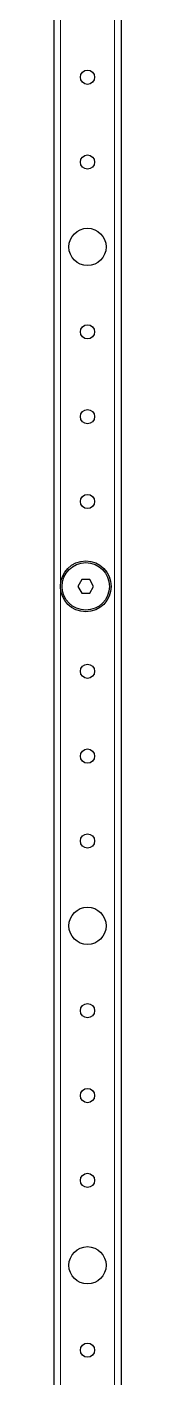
# Model space of a CAD drawing. Header units: millimetres. Extents: x -752 to 2755, y -1229 to 1219.
# Drawn here: x -184.2 to -164.2, y -356.3 to 41.7 of the extents above; entities that cross this region are included whole.
import ezdxf

# ---------------------------------------------------------------- set-up
doc = ezdxf.new("R2010")
doc.units = ezdxf.units.MM

msp = doc.modelspace()

# ---------------------------------------------------------------- linework, layer by layer
at = {"color": 7, "linetype": 'Continuous', "lineweight": 25}
for p, q in [((-184.16, 394.38), (-184.16, -640.62)), ((-164.16, 394.38), (-164.16, -640.62)), ((-175.81, -121.12), (-176.97, -123.12)), ((-176.97, -123.12), (-175.81, -125.12)), ((-173.5, -121.12), (-175.81, -121.12)), ((-172.35, -123.12), (-173.5, -121.12)), ((-173.5, -125.12), (-172.35, -123.12)), ((-175.81, -125.12), (-173.5, -125.12))]:
    msp.add_line(p, q, dxfattribs=at)
at = {"color": 8, "linetype": 'Continuous', "lineweight": 18}
for p, q in [((-182.16, 394.38), (-182.16, -640.62)), ((-166.16, 394.38), (-166.16, -640.62))]:
    msp.add_line(p, q, dxfattribs=at)
at = {"color": 7, "linetype": 'Continuous', "lineweight": 25}
for centre, radius in [((-174.16, 26.88), 2.1), ((-174.16, 1.88), 2.1), ((-174.16, -23.12), 5.5), ((-174.16, -48.12), 2.1), ((-174.16, -73.12), 2.1), ((-174.16, -98.12), 2.1), ((-174.66, -123.12), 7.5), ((-174.66, -123.12), 7), ((-174.16, -148.12), 2.1), ((-174.16, -173.12), 2.1), ((-174.16, -198.12), 2.1), ((-174.16, -223.12), 5.5), ((-174.16, -248.12), 2.1), ((-174.16, -273.12), 2.1), ((-174.16, -298.12), 2.1), ((-174.16, -323.12), 5.5), ((-174.16, -348.12), 2.1)]:
    msp.add_circle(centre, radius, dxfattribs=at)

doc.saveas('drawing.dxf')
